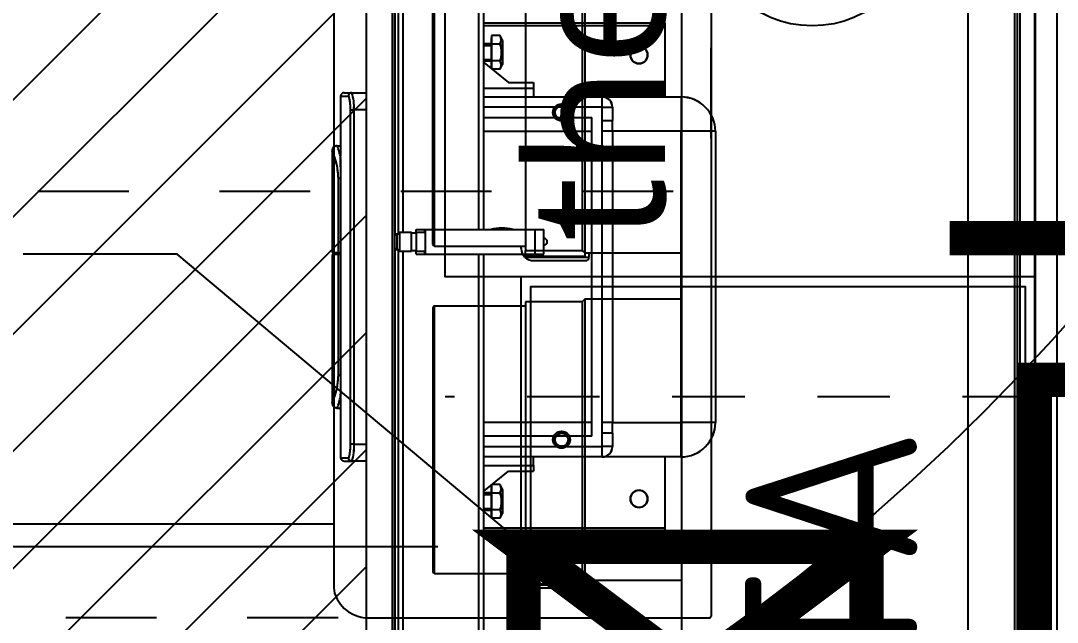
# Model space of a CAD drawing. Extents: x -2932 to 12371, y 2178 to 6224.
# Drawn here: x 4523.8 to 4584.3, y 4560.3 to 4595.4 of the extents above; entities that cross this region are included whole.
import ezdxf
from ezdxf import colors
from ezdxf.entities.mleader import LeaderData, LeaderLine
from ezdxf.math import Vec2, Vec3

# ---------------------------------------------------------------- set-up
doc = ezdxf.new("R2010")
doc.units = 0
doc.header["$PDMODE"] = 67
for name, pattern in [('ACAD_ISO02W100', [15, 12, -3]), ('prlm_ef', [0.165, 0.1, -0.065]), ('prlm_vmc', [0.282222, 0.141111, -0.141111]), ('Style de ligne -1', [0.41664, 0.20828, -0.20836]), ('Style de ligne -13', [0.147638, 0.098425, -0.049213])]:
    doc.linetypes.add(name, pattern=pattern)
doc.layers.get('0').update_dxf_attribs({"color": 252})
for name, color, linetype, lineweight in [('_GAZELEC-BOITE INCORPO', 36, 'Continuous', 18), ('_GAZELEC-RESERVATION', 1, 'Continuous', 18), ('_GAZELEC-RESERVATION 2', 6, 'Continuous', 18)]:
    doc.layers.add(name, color=color, linetype=linetype, lineweight=lineweight)
for name, color, linetype in [('_GAZELEC-EAU CHAUDE', 1, 'Continuous'), ('B amÈnagement intÈrieur_Hatch', 252, 'Continuous'), ('B aménagement intérieur', 252, 'Continuous'), ('B Général', 252, 'Continuous'), ('C ANNOTATIONS-prestations', 252, 'Continuous'), ('D SURFACES-shab', 252, 'Continuous'), ('F REMPLISSAGE-vert clair', 252, 'Continuous'), ('F REMPLISSAGE-vert foncé', 252, 'Continuous'), ('MTI900_Alu', 252, 'Continuous'), ('prlm-CHAUFF', 30, 'Continuous'), ('prlm-EAU-EF', 161, 'Continuous'), ('prlm-EAU-EUEV', 25, 'Continuous'), ('prlm-MOD', 64, 'Continuous'), ('prlm-MOD-PB', 123, 'Continuous')]:
    doc.layers.add(name, color=color, linetype=linetype)
doc.layers.add('prlm-ZEROPLOT', color=254, linetype='Continuous', plot=False)
doc.styles.add('Arial', font='arial.ttf')
doc.styles.add('prlm-chauff', font='trebucbi.ttf', dxfattribs={"height": 18})
doc.styles.get("Standard").update_dxf_attribs({"font": 'isocp.shx', "height": 15})
doc.dimstyles.new('200', dxfattribs={"dimscale": 0.1, "dimtxt": 150, "dimasz": 25, "dimexe": 50, "dimexo": 50, "dimgap": 20, "dimtad": 1, "dimdec": 0, "dimdsep": 46, "dimtxsty": 'Arial', "dimblk1": 'DOTBLANK', "dimblk2": 'DOTBLANK', "dimsah": 1, "dimcen": 25, "dimclrd": 5, "dimclre": 5, "dimadec": 0, "dimazin": 0, "dimtfac": 1, "dimtdec": 0, "dimtmove": 0, "dimatfit": 3, "dimldrblk": 'DOTBLANK', "dimfxl": 50, "dimtolj": 1, "dimtzin": 0, "dimarcsym": 0})

# ---------------------------------------------------------------- blocks, each defined once
blk = doc.blocks.new('A n1.G 100_80')
at = {"layer": 'B Général', "linetype": 'Continuous'}
for p, q in [((48.52, 43.75), (48.52, -43.75)), ((49.353, 10.75), (48.52, 10.75)), ((49.8, 10.75), (49.353, 10.75)), ((50, 10.55), (49.551, 10.55)), ((50, 10.55), (50, 7.06)), ((48.52, 9.75), (49.23, 9.75)), ((49.23, 9.75), (49.23, -9.75)), ((49.428, 9.75), (49.23, 9.75)), ((49.428, -9.75), (49.428, 9.75)), ((50.2, 7.65), (50, 7.65)), ((50.5, 7.35), (50.5, 7.35)), ((50.5, 7.35), (50.5, 1.416)), ((49.997, -5.76), (49.997, 5.76)), ((49.997, 5.74), (50.134, 5.74)), ((50.134, 1.416), (50.134, 5.74)), ((50.134, 1.416), (49.997, 1.416)), ((49.997, 1.307), (50.134, 1.307)), ((50.5, 1.416), (50.134, 1.416)), ((50.134, -5.74), (50.134, 1.307)), ((50.134, 1.307), (50.5, 1.307)), ((50.5, 1.307), (50.5, -7.35)), ((49.997, -5.74), (50.134, -5.74)), ((50, -7.037), (50, -10.55)), ((50.2, -7.65), (50, -7.65)), ((50.5, -7.35), (50.5, -7.35)), ((49.23, -9.75), (48.52, -9.75)), ((49.23, -9.75), (49.428, -9.75)), ((48.52, -10.75), (49.353, -10.75)), ((49.8, -10.75), (49.353, -10.75)), ((50, -10.55), (49.551, -10.55))]:
    blk.add_line(p, q, dxfattribs=at)
at = {"layer": 'B Général', "linetype": 'Continuous', "flags": 128}
blk.add_lwpolyline([(9.5, -45), (9.5, 45), (48.52, 45), (48.52, -45)], close=True, dxfattribs=at)
for points in [[(49.23, 9.75, -0.052931), (49.238, 10.257, -0.052931), (49.353, 10.75)], [(49.8, 10.75, -0.198912), (49.941, 10.691, -0.198912), (50, 10.55)], [(49.998, 6.954, -0.015616), (50.088, 7.305, -0.015616), (50.2, 7.65)], [(50.134, 5.74, -0.052763), (50.232, 6.564, -0.052763), (50.5, 7.35)], [(50.2, 7.65, -0.198912), (50.412, 7.562, -0.198912), (50.5, 7.35)], [(50, -7.055), (50, -7.051, -0.000336), (49.997, -5.769), (49.997, -5.76)], [(50.5, -7.35, -0.052495), (50.232, -6.564, -0.052495), (50.134, -5.74)], [(50.2, -7.65, -0.015662), (50.088, -7.305, -0.015662), (49.998, -6.954)], [(50.5, -7.35, -0.198912), (50.412, -7.562, -0.198912), (50.2, -7.65)], [(49.353, -10.75, -0.057305), (49.234, -10.257, -0.057305), (49.23, -9.75)], [(50, -10.55, -0.198912), (49.941, -10.691, -0.198912), (49.8, -10.75)]]:
    blk.add_lwpolyline(points, format="xyb", dxfattribs=at)
blk.add_lwpolyline([(49.997, 5.76), (50, 7.067), (50, 7.068)], dxfattribs=at)
at = {"layer": 'B Général', "linetype": 'Continuous'}
for points, knots in [([(49.353, 10.75), (49.355, 10.75), (49.382, 10.75), (49.428, 10.736), (49.462, 10.717), (49.488, 10.698), (49.509, 10.674), (49.527, 10.647), (49.539, 10.619), (49.55, 10.579), (49.551, 10.554), (49.551, 10.552), (49.551, 10.55)], [0, 0, 0, 1, 2, 3, 4, 5, 6, 7, 8, 9, 9, 10, 10, 10]), ([(49.428, 9.75), (49.426, 10.038), (49.478, 10.413), (49.517, 10.522), (49.54, 10.549), (49.55, 10.55), (49.551, 10.55), (49.551, 10.55)], [0, 0, 0, 1, 2, 3, 4, 4, 5, 5, 5]), ([(49.551, -10.55), (49.517, -10.533), (49.484, -10.424), (49.425, -10.055), (49.428, -9.753), (49.428, -9.752), (49.428, -9.75)], [0, 0, 0, 1, 2, 3, 3, 4, 4, 4]), ([(49.551, -10.55), (49.551, -10.552), (49.55, -10.579), (49.537, -10.626), (49.518, -10.661), (49.499, -10.686), (49.475, -10.708), (49.449, -10.726), (49.421, -10.738), (49.382, -10.749), (49.356, -10.75), (49.355, -10.75), (49.353, -10.75)], [0, 0, 0, 1, 2, 3, 4, 5, 6, 7, 8, 9, 9, 10, 10, 10])]:
    blk.add_open_spline(points, degree=2, knots=knots, dxfattribs=at)
at = {"layer": 'C ANNOTATIONS-prestations'}
for p, q in [((46.87, 43.75), (46.87, -43.75)), ((46.97, -43.75), (46.97, 43.75)), ((9.5, 42.25), (9.5, -42.25)), ((10.55, 41.05), (10.55, -41.05)), ((10.7, 41), (10.7, -41)), ((41.65, 2.775), (41.65, 40.287)), ((41.95, 2.775), (41.95, 40.274)), ((10.4, 39.6), (10.4, -39.6)), ((46.35, 2.6), (46.35, 36.034)), ((46.65, 35.974), (46.65, 2.5)), ((46.85, 31.75), (46.85, 2.433)), ((31.1, 14.8), (31.1, 14.95)), ((31.1, 14.8), (41.65, 14.8)), ((31.1, 14.8), (31.1, 14.65)), ((31.1, 14.65), (31.1, 10.5)), ((31.1, 14.65), (41.65, 14.65)), ((40.56, 13.8), (40.704, 14.082)), ((40.704, 14.082), (41.2, 14.082)), ((41.2, 14.082), (41.2, 13.836)), ((41.2, 13.95), (41.22, 13.95)), ((41.22, 13.95), (41.22, 12.25)), ((40.56, 13.8), (40.56, 12.4)), ((40.704, 13.591), (41.2, 13.591)), ((41.2, 13.836), (41.2, 13.591)), ((41.2, 13.591), (41.2, 13.1)), ((41.22, 13.6), (41.65, 13.6)), ((41.65, 13.508), (41.22, 13.508)), ((41.2, 13.1), (41.2, 12.609)), ((41.65, 12.504), (40.205, 11.342)), ((40.704, 12.119), (40.56, 12.4)), ((40.704, 12.609), (41.2, 12.609)), ((40.704, 12.119), (41.171, 12.119)), ((41.2, 12.609), (41.2, 12.364)), ((41.2, 12.364), (41.2, 12.142)), ((41.22, 12.25), (41.2, 12.25)), ((41.65, 12.692), (41.22, 12.692)), ((41.65, 12.6), (41.22, 12.6)), ((38.75, 11.342), (38.75, 11)), ((40.205, 11.342), (38.75, 11.342)), ((38.75, 11), (41.65, 11)), ((38.75, 11), (38.75, 10.5)), ((34.75, 10.5), (30.15, 10.5)), ((30.15, 10.5), (30.15, 8.5)), ((41.65, 10.5), (34.75, 10.5)), ((34.75, 9.9), (34.75, 10.5)), ((34.15, 9.9), (34.15, 9.125)), ((34.75, 9.9), (34.15, 9.9)), ((34.75, 9.9), (41.65, 9.9)), ((34.75, 9.125), (34.75, 9.9)), ((34.15, 8.5), (34.15, 9.125)), ((34.75, 9.125), (34.15, 9.125)), ((35.35, -9.3), (35.35, 9.3)), ((41.65, 9.3), (35.35, 9.3)), ((28.15, 8.5), (28.15, -8.5)), ((28.15, 8.5), (30.15, 8.5)), ((30.15, -8.5), (30.15, 8.5)), ((30.15, 8.5), (34.15, 8.5)), ((34.15, 8.5), (34.15, -8.5)), ((34.15, 8.5), (34.742, 8.5)), ((34.742, -8.5), (34.742, 8.5)), ((41.65, 8.5), (35.35, 8.5)), ((38.65, 2.775), (38.15, 2.775)), ((38.15, 1.325), (38.15, 2.775)), ((38.65, 1.325), (38.65, 2.775)), ((38.675, 2.775), (38.65, 2.775)), ((38.675, 2.775), (38.675, 1.325)), ((45.075, 2.775), (38.675, 2.775)), ((45.075, 2.775), (45.075, 1.325)), ((45.1, 2.775), (45.075, 2.775)), ((45.075, 2.6), (45.575, 2.6)), ((45.6, 2.775), (45.1, 2.775)), ((45.1, 2.6), (45.1, 2.775)), ((45.575, 1.5), (45.575, 2.6)), ((45.575, 2.55), (45.875, 2.55)), ((45.6, 2.55), (45.6, 2.775)), ((45.875, 1.5), (45.875, 2.6)), ((45.875, 2.6), (46.575, 2.6)), ((46.575, 2.6), (46.575, 1.5)), ((46.575, 2.5), (46.725, 2.5)), ((46.725, 2.5), (46.725, 1.6)), ((38.65, 1.325), (38.15, 1.325)), ((38.675, 1.325), (38.65, 1.325)), ((45.075, 1.325), (38.675, 1.325)), ((41.65, -40.287), (41.65, 1.325)), ((41.95, -40.274), (41.95, 1.325)), ((45.575, 1.5), (45.075, 1.5)), ((45.1, 1.325), (45.075, 1.325)), ((45.1, 1.325), (45.1, 1.5)), ((45.6, 1.325), (45.1, 1.325)), ((45.875, 1.55), (45.575, 1.55)), ((45.6, 1.325), (45.6, 1.55)), ((46.575, 1.5), (45.875, 1.5)), ((46.35, -36.044), (46.35, 1.5)), ((46.725, 1.6), (46.575, 1.6)), ((46.65, 1.6), (46.65, -35.984)), ((46.85, 1.667), (46.85, -31.75)), ((28.15, -8.5), (30.15, -8.5)), ((34.15, -8.5), (30.15, -8.5)), ((30.15, -10.5), (30.15, -8.5)), ((34.15, -9.124), (34.15, -8.5)), ((34.15, -8.5), (34.742, -8.5)), ((35.35, -8.5), (41.65, -8.5)), ((34.15, -9.124), (34.15, -9.9)), ((34.15, -9.124), (34.75, -9.124)), ((34.75, -9.9), (34.75, -9.124)), ((35.35, -9.3), (41.65, -9.3)), ((34.15, -9.9), (34.75, -9.9)), ((41.65, -9.9), (34.75, -9.9)), ((34.75, -10.5), (34.75, -9.9)), ((30.15, -10.5), (34.75, -10.5)), ((31.1, -10.5), (31.1, -14.65)), ((34.75, -10.5), (41.65, -10.5)), ((38.75, -11), (38.75, -10.5)), ((41.65, -11), (38.75, -11)), ((38.75, -11), (38.75, -11.342)), ((40.205, -11.342), (38.75, -11.342)), ((41.65, -12.504), (40.205, -11.342)), ((40.56, -12.4), (40.704, -12.118)), ((40.56, -12.4), (40.56, -13.8)), ((40.704, -12.118), (41.171, -12.118)), ((40.704, -12.609), (41.2, -12.609)), ((41.2, -12.142), (41.2, -12.364)), ((41.2, -12.25), (41.22, -12.25)), ((41.2, -12.364), (41.2, -12.609)), ((41.2, -12.609), (41.2, -13.1)), ((41.22, -12.25), (41.22, -13.95)), ((41.22, -12.6), (41.65, -12.6)), ((41.65, -12.692), (41.22, -12.692)), ((41.2, -13.1), (41.2, -13.591)), ((40.704, -14.081), (40.56, -13.8)), ((40.704, -13.591), (41.2, -13.591)), ((41.2, -13.591), (41.2, -13.836)), ((41.2, -13.836), (41.2, -14.081)), ((41.65, -13.508), (41.22, -13.508)), ((41.65, -13.6), (41.22, -13.6)), ((40.704, -14.081), (41.2, -14.081)), ((41.22, -13.95), (41.2, -13.95)), ((31.1, -14.65), (31.1, -14.8)), ((31.1, -14.65), (41.65, -14.65)), ((31.1, -14.8), (41.65, -14.8)), ((31.1, -14.8), (31.1, -14.95)), ((31.1, -14.95), (41.65, -14.95))]:
    blk.add_line(p, q, dxfattribs=at)
at = {"layer": 'C ANNOTATIONS-prestations', "flags": 128}
for points in [[(40.704, 13.591, -0.132797), (40.637, 13.836, -0.132797), (40.704, 14.082)], [(40.704, 12.119, -0.132797), (40.637, 12.364, -0.132797), (40.704, 12.609)], [(28.15, 8.5, -0.198912), (28.736, 9.914, -0.198912), (30.15, 10.5)], [(34.15, 9.9, -0.198912), (34.326, 10.324, -0.198912), (34.75, 10.5)], [(39.95, 2.775, -0.057544), (40.6, 2.85, -0.057544), (41.25, 2.775)], [(46.725, 2.5, -0.16547), (46.816, 2.469, -0.16547), (46.87, 2.388)], [(38.15, 1.85, -0.414214), (37.95, 2.05, -0.414214), (38.15, 2.25)], [(46.87, 1.712, -0.16547), (46.816, 1.631, -0.16547), (46.725, 1.6)], [(30.15, -10.5, -0.198912), (28.736, -9.914, -0.198912), (28.15, -8.5)], [(34.75, -10.5, -0.198912), (34.326, -10.324, -0.198912), (34.15, -9.9)], [(40.704, -12.609, -0.132797), (40.637, -12.364, -0.132797), (40.704, -12.118)], [(40.704, -14.081, -0.132797), (40.637, -13.836, -0.132797), (40.704, -13.591)]]:
    blk.add_lwpolyline(points, format="xyb", dxfattribs=at)
blk.add_lwpolyline([(34.75, -9.124), (34.742, -8.506), (34.742, -8.5)], dxfattribs=at)
at = {"layer": 'C ANNOTATIONS-prestations'}
for centre in [(32.6, 12.95), (32.6, -12.95)]:
    blk.add_circle(centre, 0.5, dxfattribs=at)
for points in [[(40.704, 13.591), (40.575, 13.098), (40.702, 12.615), (40.703, 12.612), (40.704, 12.609)], [(34.742, 8.5), (34.746, 8.812), (34.75, 9.118), (34.75, 9.121), (34.75, 9.125)], [(40.704, -12.609), (40.575, -13.102), (40.702, -13.585), (40.703, -13.588), (40.704, -13.591)]]:
    blk.add_open_spline(points, degree=2, knots=[0, 0, 0, 1, 1, 2, 2, 2], dxfattribs=at)
blk = doc.blocks.new('xi.thema+')
at = {"layer": 'prlm-CHAUFF', "color": 7, "linetype": 'prlm_vmc', "ltscale": 30}
for points in [[(-27.9, 0), (-27.9, 34.4)], [(27.9, 0), (27.9, 34.4)]]:
    blk.add_lwpolyline(points, dxfattribs=at)
at = {"layer": 'prlm-CHAUFF', "color": 0}
blk.add_lwpolyline([(-20.9, 0), (-20.9, 34.4), (20.9, 34.4), (20.9, 0)], close=True, dxfattribs=at)
for radius in [6.25, 4]:
    blk.add_circle((0, 13), radius, dxfattribs=at)
at = {"layer": 'prlm-CHAUFF', "color": 0, "insert": (0, 25.539), "char_height": 8, "width": 7.19706, "attachment_point": 5, "style": 'prlm-chauff'}
blk.add_mtext('thema+', dxfattribs=at)
blk = doc.blocks.new('A n1.MTI900_Alu_390')
at = {"layer": 'MTI900_Alu', "color": 1, "linetype": 'Continuous'}
for p, q in [((-4.225, 0), (4.225, 0)), ((-4.105, -0.105), (4.105, -0.105)), ((-4.1, -0.12), (4.1, -0.12)), ((-3.96, -0.09), (3.96, -0.09)), ((-0.85, -1.865), (0.85, -1.865)), ((-0.85, -1.865), (-0.85, -2.065)), ((0.85, -1.865), (0.85, -2.065)), ((-1.05, -2.525), (-1.05, -2.065)), ((-1.05, -2.065), (-0.85, -2.065)), ((0.85, -2.065), (-0.85, -2.065)), ((-0.85, -2.065), (-0.85, -2.465)), ((0.85, -2.465), (0.85, -2.065)), ((1.05, -2.065), (0.85, -2.065)), ((1.05, -2.065), (1.05, -2.525)), ((-1.48, -2.16), (-1.495, -2.16)), ((-1.48, -2.16), (-1.48, -3.215)), ((-1.48, -2.16), (-1.465, -2.16)), ((-1.465, -2.16), (-1.05, -2.16)), ((-1.465, -2.16), (-1.465, -3.215)), ((1.05, -2.16), (1.465, -2.16)), ((1.465, -2.16), (1.48, -2.16)), ((1.465, -2.16), (1.465, -3.215)), ((1.48, -2.16), (1.48, -3.215)), ((1.48, -2.16), (1.495, -2.16)), ((1.495, -2.16), (1.495, -3.215)), ((-0.99, -2.465), (-0.9124, -2.465)), ((-0.99, -2.525), (-0.99, -2.465)), ((-0.85, -2.465), (-0.9124, -2.465)), ((-0.9124, -2.525), (-0.9124, -2.465)), ((-0.85, -2.465), (0.85, -2.465)), ((-0.85, -2.465), (-0.85, -2.5242)), ((0.9124, -2.465), (0.85, -2.465)), ((0.85, -2.465), (0.85, -2.5242)), ((0.9124, -2.465), (0.99, -2.465)), ((0.9124, -2.465), (0.9124, -2.525)), ((0.99, -2.465), (0.99, -2.525)), ((-1.05, -3.215), (-1.05, -2.525)), ((-0.99, -2.525), (-1.05, -2.525)), ((-0.99, -2.525), (-0.99, -3.215)), ((-0.9124, -2.525), (-0.99, -2.525)), ((0.85, -2.5242), (-0.85, -2.5242)), ((0.99, -2.525), (0.9124, -2.525)), ((0.99, -3.215), (0.99, -2.525)), ((1.05, -2.525), (0.99, -2.525)), ((1.05, -2.525), (1.05, -3.215)), ((0.93, -2.585), (-0.93, -2.585)), ((-0.93, -3.215), (-0.93, -2.585)), ((-0.85, -3.215), (-0.85, -2.585)), ((0.85, -2.585), (0.85, -3.215)), ((0.93, -2.585), (0.93, -3.215)), ((-0.2775, -2.915), (-0.2775, -2.865)), ((-0.1325, -2.865), (-0.2775, -2.865)), ((-0.1325, -2.915), (-0.1325, -2.865)), ((-1.1342, -2.925), (-1.1, -2.925)), ((-1.1342, -3.0705), (-1.1342, -2.925)), ((-1.1, -2.925), (-1.1, -3.215)), ((-1.1, -2.925), (-1.05, -2.925)), ((-0.1325, -2.915), (-0.2775, -2.915)), ((-0.2775, -2.9175), (-0.2775, -2.915)), ((-0.2775, -2.9175), (-0.1325, -2.9175)), ((-0.2775, -3.5575), (-0.2775, -2.9175)), ((-0.1325, -2.9175), (-0.1325, -2.915)), ((-0.1325, -3.5575), (-0.1325, -2.9175)), ((1.1, -2.925), (1.05, -2.925)), ((1.1, -3.215), (1.1, -2.925)), ((1.1, -2.925), (1.1342, -2.925)), ((1.1342, -3.0705), (1.1342, -2.925)), ((-1.2504, -3.215), (-1.1342, -3.0705)), ((1.2504, -3.215), (1.1342, -3.0705)), ((-1.38, -3.106), (-1.4081, -3.1204)), ((-1.4081, -3.1204), (-1.4081, -3.17)), ((-1.38, -3.106), (-1.24, -3.106)), ((-1.3591, -3.1204), (-1.3591, -3.17)), ((-1.2609, -3.1204), (-1.2609, -3.17)), ((-1.2119, -3.1204), (-1.24, -3.106)), ((-1.2119, -3.1204), (-1.2119, -3.1671)), ((1.24, -3.106), (1.2119, -3.1204)), ((1.2119, -3.1204), (1.2119, -3.1671)), ((1.24, -3.106), (1.38, -3.106)), ((1.2609, -3.1204), (1.2609, -3.17)), ((1.3591, -3.1204), (1.3591, -3.17)), ((1.4081, -3.1204), (1.38, -3.106)), ((1.4081, -3.1204), (1.4081, -3.17)), ((-1.4081, -3.17), (-1.3836, -3.17)), ((-1.395, -3.17), (-1.395, -3.172)), ((-1.395, -3.172), (-1.225, -3.172)), ((-1.3836, -3.17), (-1.3591, -3.17)), ((-1.36, -3.172), (-1.36, -3.215)), ((-1.3591, -3.17), (-1.31, -3.17)), ((-1.3508, -3.215), (-1.3508, -3.172)), ((-1.31, -3.17), (-1.2609, -3.17)), ((-1.2692, -3.215), (-1.2692, -3.172)), ((-1.2609, -3.17), (-1.2364, -3.17)), ((-1.26, -3.215), (-1.26, -3.172)), ((-1.2364, -3.17), (-1.2142, -3.17)), ((-1.225, -3.172), (-1.225, -3.17)), ((1.2142, -3.17), (1.2364, -3.17)), ((1.225, -3.17), (1.225, -3.172)), ((1.225, -3.172), (1.395, -3.172)), ((1.2364, -3.17), (1.2609, -3.17)), ((1.26, -3.172), (1.26, -3.215)), ((1.2609, -3.17), (1.31, -3.17)), ((1.2692, -3.215), (1.2692, -3.172)), ((1.31, -3.17), (1.3591, -3.17)), ((1.3508, -3.215), (1.3508, -3.172)), ((1.3591, -3.17), (1.3836, -3.17)), ((1.36, -3.215), (1.36, -3.172)), ((1.3836, -3.17), (1.4081, -3.17)), ((1.395, -3.172), (1.395, -3.17)), ((-0.2775, -3.215), (-4.0287, -3.215)), ((-0.2775, -3.245), (-4.0274, -3.245)), ((4.0287, -3.215), (-0.1325, -3.215)), ((4.0274, -3.245), (-0.1325, -3.245)), ((-0.2775, -3.5575), (-0.1325, -3.5575)), ((-0.2775, -3.56), (-0.2775, -3.5575)), ((-0.2775, -3.61), (-0.2775, -3.56)), ((-0.26, -3.56), (-0.2775, -3.56)), ((-0.26, -3.5575), (-0.26, -3.6075)), ((-0.15, -3.6075), (-0.15, -3.5575)), ((-0.1325, -3.56), (-0.15, -3.56)), ((-0.1325, -3.56), (-0.1325, -3.5575)), ((-0.1325, -3.61), (-0.1325, -3.56)), ((-0.255, -3.61), (-0.2775, -3.61)), ((-0.15, -3.6075), (-0.26, -3.6075)), ((-0.255, -3.6075), (-0.255, -3.6375)), ((-0.155, -3.6375), (-0.155, -3.6075)), ((-0.1325, -3.61), (-0.155, -3.61)), ((-0.26, -3.685), (-3.6034, -3.685)), ((-0.15, -3.6375), (-0.26, -3.6375)), ((-0.26, -3.6375), (-0.26, -3.7075)), ((-0.15, -3.7075), (-0.15, -3.6375)), ((3.6044, -3.685), (-0.15, -3.685)), ((-4.375, -3.737), (4.375, -3.737)), ((4.375, -3.747), (-4.375, -3.747)), ((-3.5974, -3.715), (-0.25, -3.715)), ((-3.175, -3.735), (-0.2433, -3.735)), ((-0.26, -3.7075), (-0.15, -3.7075)), ((-0.25, -3.7075), (-0.25, -3.7225)), ((-0.25, -3.7225), (-0.16, -3.7225)), ((-0.1667, -3.735), (3.175, -3.735)), ((-0.16, -3.7225), (-0.16, -3.7075)), ((-0.16, -3.715), (3.5984, -3.715)), ((-4.375, -3.902), (4.375, -3.902)), ((-1.075, -3.9853), (-1.075, -3.902)), ((-0.975, -3.902), (-0.975, -3.973)), ((0.975, -3.973), (0.975, -3.902)), ((1.075, -3.902), (1.075, -3.9853)), ((-1.075, -4.03), (-1.075, -3.9853)), ((-0.975, -3.973), (0.975, -3.973)), ((-0.975, -3.9928), (-0.975, -3.973)), ((0.975, -3.973), (0.975, -3.9928)), ((1.075, -4.03), (1.075, -3.9853)), ((-1.055, -4.05), (-1.055, -4.0051)), ((0.975, -3.9928), (-0.975, -3.9928)), ((0.576, -4.0497), (-0.576, -4.0497)), ((-0.574, -4.0497), (-0.574, -4.0634)), ((-0.1416, -4.0634), (-0.1416, -4.0497)), ((-0.1307, -4.0497), (-0.1307, -4.0634)), ((0.574, -4.0497), (0.574, -4.0634)), ((1.055, -4.05), (1.055, -4.0051)), ((-1.055, -4.05), (-0.706, -4.05)), ((-0.765, -4.07), (-0.765, -4.05)), ((-0.735, -4.1), (-0.735, -4.1)), ((-0.735, -4.1), (-0.1416, -4.1)), ((-0.1416, -4.0634), (-0.574, -4.0634)), ((-0.1416, -4.1), (-0.1416, -4.0634)), ((0.574, -4.0634), (-0.1307, -4.0634)), ((-0.1307, -4.0634), (-0.1307, -4.1)), ((-0.1307, -4.1), (0.735, -4.1)), ((0.7037, -4.05), (1.055, -4.05)), ((0.735, -4.1), (0.735, -4.1)), ((0.765, -4.07), (0.765, -4.05))]:
    blk.add_line(p, q, dxfattribs=at)
for centre in [(-1.295, -2.31), (1.295, -2.31)]:
    blk.add_circle(centre, 0.05, dxfattribs=at)
for centre, radius, start, end in [((-0.85, -2.065), 0.2, 90, 180), ((0.85, -2.065), 0.2, 0, 90), ((-0.99, -2.525), 0.06, 90, 180), ((0.99, -2.525), 0.06, 0, 90), ((-0.205, -2.865), 0.02, 0, 180), ((0, -3.11), 0.285, 166.82645, 193.17355), ((-1.3836, -3.1624), 0.0487, 59.74223, 120.25777), ((-1.2364, -3.1624), 0.0487, 59.74223, 120.25777), ((1.2364, -3.1624), 0.0487, 59.74223, 120.25777), ((1.3836, -3.1624), 0.0487, 59.74223, 120.25777), ((-0.235, -3.7225), 0.015, 180, 255.16489), ((-0.175, -3.7225), 0.015, 284.83511, 0), ((-0.9965, -4.212), 0.2399, 84.86995, 109.10907), ((0.9987, -4.1937), 0.2219, 69.89148, 96.1295), ((-1.055, -4.03), 0.02, 180, 270), ((1.055, -4.03), 0.02, 270, 0), ((-0.5689, -4.6164), 0.5805, 102.58374, 109.74123), ((-0.735, -4.07), 0.03, 180, 270), ((-0.5689, -4.4578), 0.3944, 90.7355, 114.8981), ((0.5685, -4.4598), 0.3964, 65.16337, 89.20304), ((0.5693, -4.6145), 0.5786, 70.22595, 77.40425), ((0.735, -4.07), 0.03, 270, 0)]:
    blk.add_arc(centre, radius, start, end, dxfattribs=at)
for centre, major_axis, start_param, end_param in [((-1.055, -3.9853), (0.02, 0), 3.141593, 4.712389), ((1.055, -3.9853), (-0.02, 0), 1.570796, 3.141593)]:
    blk.add_ellipse(centre, major_axis=major_axis, ratio=0.989815, start_param=start_param, end_param=end_param, dxfattribs=at)
for points, knots in [([(-0.85, -2.5242), (-0.8604, -2.5242), (-0.8708, -2.5243), (-0.8916, -2.5247), (-0.902, -2.525), (-0.9124, -2.525)], [0, 0, 0, 0, 0.5, 0.5, 1, 1, 1, 1]), ([(0.9124, -2.525), (0.902, -2.525), (0.8916, -2.5247), (0.8708, -2.5243), (0.8604, -2.5242), (0.85, -2.5242)], [0, 0, 0, 0, 0.5, 0.5, 1, 1, 1, 1]), ([(-1.3591, -3.1204), (-1.3511, -3.1183), (-1.343, -3.1166), (-1.3306, -3.1149), (-1.3265, -3.1144), (-1.3182, -3.1138), (-1.3141, -3.1137), (-1.3017, -3.1137), (-1.2935, -3.1143), (-1.2772, -3.1166), (-1.269, -3.1183), (-1.2609, -3.1204)], [0, 0, 0, 0, 0.25, 0.25, 0.375, 0.375, 0.5, 0.5, 0.75, 0.75, 1, 1, 1, 1]), ([(1.2609, -3.1204), (1.269, -3.1183), (1.2772, -3.1166), (1.2935, -3.1143), (1.3017, -3.1137), (1.3141, -3.1137), (1.3182, -3.1138), (1.3265, -3.1144), (1.3306, -3.1149), (1.343, -3.1166), (1.3511, -3.1183), (1.3591, -3.1204)], [0, 0, 0, 0, 0.25, 0.25, 0.5, 0.5, 0.625, 0.625, 0.75, 0.75, 1, 1, 1, 1]), ([(-0.975, -3.9928), (-0.9803, -3.9928), (-0.9856, -3.9929), (-0.996, -3.9932), (-1.0011, -3.9934), (-1.0083, -3.9939), (-1.0107, -3.9941), (-1.0153, -3.9945), (-1.0176, -3.9947), (-1.0241, -3.9955), (-1.0281, -3.996), (-1.0355, -3.9972), (-1.0388, -3.9978), (-1.0446, -3.9991), (-1.047, -3.9998), (-1.05, -4.0009), (-1.0509, -4.0013), (-1.0524, -4.0021), (-1.053, -4.0024), (-1.0545, -4.0036), (-1.055, -4.0043), (-1.055, -4.0051)], [0, 0, 0, 0, 0.125, 0.125, 0.25, 0.25, 0.3125, 0.3125, 0.375, 0.375, 0.5, 0.5, 0.625, 0.625, 0.75, 0.75, 0.8125, 0.8125, 0.875, 0.875, 1, 1, 1, 1]), ([(-0.576, -4.0497), (-0.5891, -4.0497), (-0.6021, -4.0497), (-0.6211, -4.0498), (-0.6274, -4.0498), (-0.6399, -4.0498), (-0.6461, -4.0498), (-0.6642, -4.0499), (-0.6756, -4.0499), (-0.6918, -4.05), (-0.6971, -4.05), (-0.7038, -4.05), (-0.7053, -4.05), (-0.7068, -4.05)], [0, 0, 0, 0, 0.125, 0.125, 0.1875, 0.1875, 0.25, 0.25, 0.375, 0.375, 0.4375, 0.4375, 0.4568651, 0.4568651, 0.4568651, 0.4568651]), ([(0.7055, -4.05), (0.6995, -4.05), (0.6933, -4.05), (0.6813, -4.05), (0.6756, -4.0499), (0.6642, -4.0499), (0.6524, -4.0499), (0.6402, -4.0498), (0.6278, -4.0498), (0.6214, -4.0498), (0.6021, -4.0497), (0.5891, -4.0497), (0.576, -4.0497)], [0.5494968, 0.5494968, 0.5494968, 0.5494968, 0.625, 0.625, 0.6875, 0.6875, 0.75, 0.8125, 0.8125, 0.875, 0.875, 1, 1, 1, 1]), ([(1.055, -4.0051), (1.055, -4.0043), (1.0545, -4.0036), (1.053, -4.0024), (1.0523, -4.002), (1.0508, -4.0013), (1.0491, -4.0006), (1.0469, -3.9998), (1.0444, -3.9991), (1.0431, -3.9988), (1.0387, -3.9978), (1.0354, -3.9971), (1.0299, -3.9963), (1.028, -3.996), (1.0239, -3.9955), (1.0218, -3.9952), (1.0153, -3.9945), (1.0107, -3.9941), (1.0034, -3.9936), (1.0009, -3.9935), (0.9958, -3.9932), (0.9933, -3.9931), (0.9856, -3.9929), (0.9803, -3.9928), (0.975, -3.9928)], [0, 0, 0, 0, 0.125, 0.125, 0.1875, 0.1875, 0.25, 0.3125, 0.3125, 0.375, 0.375, 0.5, 0.5, 0.5625, 0.5625, 0.625, 0.625, 0.75, 0.75, 0.8125, 0.8125, 0.875, 0.875, 1, 1, 1, 1])]:
    blk.add_open_spline(points, degree=3, knots=knots, dxfattribs=at)
blk = doc.blocks.new('xi.uta-yzen-g')
at = {"layer": 'prlm-CHAUFF', "ltscale": 50}
for p, q in [((-1.8, 35.12), (-17.2, 35.12)), ((1.9, 35.12), (17.3, 35.12)), ((-17.3, 35.02), (-1.7, 35.02)), ((-17.3, 35.02), (-17.3, 29.72)), ((-1.7, 29.72), (-1.7, 35.02)), ((1.8, 35.02), (17.4, 35.02)), ((1.8, 35.02), (1.8, 29.72)), ((-17.956, 29.72), (-17.55, 29.72)), ((-17.956, 29.72), (-17.956, 26.02)), ((-17.9, 29.72), (-17.9, 26.27)), ((-17.88, 29.72), (-17.88, 26.27)), ((-1.45, 29.72), (-17.55, 29.72)), ((-17.55, 29.72), (-17.55, 26.42)), ((-17.45, 29.97), (-17.3, 29.97)), ((-1.45, 26.42), (-1.45, 29.72)), ((1.144, 29.72), (1.55, 29.72)), ((1.144, 29.72), (1.144, 26.02)), ((1.2, 29.72), (1.2, 26.27)), ((1.22, 29.72), (1.22, 26.27)), ((17.65, 29.72), (1.55, 29.72)), ((1.55, 29.72), (1.55, 26.42)), ((1.65, 29.97), (1.8, 29.97)), ((-18.15, 29.216), (-18.15, 26.22)), ((0.95, 29.216), (0.95, 26.22)), ((-17.9, 28.42), (-17.88, 28.42)), ((1.2, 28.42), (1.22, 28.42)), ((-17.88, 28.07), (-17.9, 28.07)), ((1.22, 28.07), (1.2, 28.07)), ((-17.9, 27.693), (-17.88, 27.693)), ((-17.88, 27.343), (-17.9, 27.343)), ((-17.9, 27.293), (-17.88, 27.293)), ((1.2, 27.693), (1.22, 27.693)), ((1.22, 27.343), (1.2, 27.343)), ((1.2, 27.293), (1.22, 27.293)), ((-17.88, 27.193), (-17.9, 27.193)), ((1.22, 27.193), (1.2, 27.193)), ((-17.7, 26.02), (-17.95, 26.02)), ((-17.88, 26.27), (-17.9, 26.27)), ((-17.7, 26.27), (-17.88, 26.27)), ((-17.55, 26.42), (-17.7, 26.27)), ((-1.3, 26.27), (-17.7, 26.27)), ((-17.7, 26.27), (-17.7, 20.62)), ((-1.45, 26.42), (-17.55, 26.42)), ((-1.3, 26.27), (-1.45, 26.42)), ((-1.3, 20.62), (-1.3, 26.27)), ((1.4, 26.02), (1.15, 26.02)), ((1.22, 26.27), (1.2, 26.27)), ((1.4, 26.27), (1.22, 26.27)), ((1.55, 26.42), (1.4, 26.27)), ((17.8, 26.27), (1.4, 26.27)), ((1.4, 26.27), (1.4, 20.62)), ((17.65, 26.42), (1.55, 26.42))]:
    blk.add_line(p, q, dxfattribs=at)
for points in [[(-39, 30), (-39, 0), (0, 0), (0, 30)], [(-38.429, 29.429), (-38.429, 0.571), (-0.571, 0.571), (-0.571, 29.429)], [(-40.5, 20.62), (-40.5, 3.9), (40.5, 3.9), (40.5, 20.62)]]:
    blk.add_lwpolyline(points, close=True, dxfattribs=at)
for centre, radius in [((-9.5, 27.62), 0.5), ((-9.5, 27.62), 0.48), ((-9.5, 27.62), 0.38), ((9.6, 27.62), 0.5), ((9.6, 27.62), 0.48), ((9.6, 27.62), 0.38)]:
    blk.add_circle(centre, radius, dxfattribs=at)
for centre, radius, start, end in [((-17.2, 35.02), 0.1, 90, 180), ((-1.8, 35.02), 0.1, 0, 90), ((1.9, 35.02), 0.1, 90, 180), ((-17.375, 29.24), 0.776, 138.52479, 181.76751), ((-17.45, 29.27), 0.7, 90, 136.27309), ((1.725, 29.24), 0.776, 138.52479, 181.76751), ((1.65, 29.27), 0.7, 90, 136.27309), ((-17.95, 26.22), 0.2, 180, 268.32391), ((-17.95, 26.22), 0.2, 268.32391, 270), ((1.15, 26.22), 0.2, 180, 268.32391), ((1.15, 26.22), 0.2, 268.32391, 270)]:
    blk.add_arc(centre, radius, start, end, dxfattribs=at)
for centre, major_axis, ratio, start_param, end_param in [((-17.45, 28.959), (-0.45, 0), 0.974723, 5.983927, 6.283185), ((1.65, 28.959), (-0.45, 0), 0.974723, 5.983927, 6.283185), ((-17.45, 28.603), (-0.45, 0), 0.974723, 5.983927, 6.283185), ((-16.65, 28.603), (-1.25, 0), 0.146694, 0, 0.179125), ((1.65, 28.603), (-0.45, 0), 0.974723, 5.983927, 6.283185), ((2.45, 28.603), (-1.25, 0), 0.146694, 0, 0.179125)]:
    blk.add_ellipse(centre, major_axis=major_axis, ratio=ratio, start_param=start_param, end_param=end_param, dxfattribs=at)
for points in [[(-17.882, 29.391), (-17.886, 29.379), (-17.889, 29.366), (-17.897, 29.324), (-17.9, 29.294), (-17.9, 29.265)], [(1.218, 29.391), (1.214, 29.379), (1.211, 29.366), (1.203, 29.324), (1.2, 29.294), (1.2, 29.265)]]:
    blk.add_open_spline(points, degree=3, knots=[0.8185803, 0.8185803, 0.8185803, 0.8185803, 0.875, 0.875, 1, 1, 1, 1], dxfattribs=at)
at = {"layer": 'prlm-CHAUFF', "ltscale": 50, "insert": (-31.697, 16.894), "char_height": 10, "width": 139.79252, "attachment_point": 1}
blk.add_mtext('UTA', dxfattribs=at)
blk = doc.blocks.new('xi.dchrob')
at = {"layer": 'prlm-ZEROPLOT', "color": 253, "linetype": 'ACAD_ISO02W100', "ltscale": 5}
for radius in [180, 120]:
    blk.add_circle((13.375, 0), radius, dxfattribs=at)
blk = doc.blocks.new('A n1.200_wc-2')
at = {"layer": 'B Général', "linetype": 'Continuous'}
for p, q in [((-24.9, 0.1), (24.9, 0.1)), ((25, -20.1), (25, 0)), ((19.5, -44.2), (19.5, -21.9))]:
    blk.add_line(p, q, dxfattribs=at)
at = {"layer": 'B Général', "linetype": 'Continuous', "flags": 128}
blk.add_lwpolyline([(-25, -20.1), (-24.9, -20.6), (-24.75, -20.9), (-24.55, -21.2), (-24.3, -21.45), (-23.9, -21.7), (-23.4, -21.85), (-23.15, -21.9), (23.25, -21.9), (23.55, -21.85), (23.9, -21.7), (24.2, -21.5), (24.45, -21.3), (24.65, -21.05), (24.8, -20.75), (24.9, -20.5), (24.95, -20.3), (25, -20.1)], dxfattribs=at)
at = {"layer": 'B Général', "linetype": 'Continuous'}
blk.add_arc((24.9, 0), 0.1, 0, 90, dxfattribs=at)
blk = doc.blocks.new('A n1.Groupe-6-1')
at = {"layer": 'B Général', "linetype": 'Style de ligne -1', "ltscale": 25.4, "flags": 128}
blk.add_lwpolyline([(-35.4, 7.6), (35.6, 7.6), (35.6, -32.4), (-35.4, -32.4)], close=True, dxfattribs=at)
at = {"layer": 'B Général', "xscale": -1, "rotation": 270}
blk.add_blockref('A n1.200_wc-2', (35.5, 7.5), dxfattribs=at)
blk = doc.blocks.new('A n1.WC-plan-PMR')
at = {"layer": 'B Général', "linetype": 'Style de ligne -1', "ltscale": 25.4, "flags": 128}
blk.add_lwpolyline([(-114.5, 112.5), (15.5, 112.5), (15.5, 32.5), (-114.5, 32.5)], close=True, dxfattribs=at)
at = {"layer": 'B Général'}
blk.add_blockref('A n1.Groupe-6-1', (0, 0), dxfattribs=at)
blk = doc.blocks.new('_DOTBLANK')
at = {"color": 0, "linetype": 'ByBlock'}
blk.add_line((-0.5, 0), (-1, 0), dxfattribs=at)
blk.add_circle((0, 0), 0.5, dxfattribs=at)
blk = doc.blocks.new('*D332')
at = {"layer": '_GAZELEC-BOITE INCORPO', "color": 5, "lineweight": -2, "transparency": 16777216}
for p, q in [((4548.128, 4625.438), (4502.127, 4625.438)), ((4507.127, 4567.183), (4507.127, 4622.938)), ((4548.128, 4564.683), (4502.127, 4564.683))]:
    blk.add_line(p, q, dxfattribs=at)
at = {"layer": 'Defpoints', "color": 0, "transparency": 16777216}
for p in [(4507.127, 4625.438), (4553.128, 4625.438), (4553.128, 4564.683)]:
    blk.add_point(p, dxfattribs=at)
at = {"layer": '_GAZELEC-BOITE INCORPO', "color": 5, "lineweight": -2, "transparency": 16777216, "xscale": 2.5, "yscale": 2.5, "zscale": 2.5}
for p, rotation in [((4507.127, 4625.438), 90), ((4507.127, 4564.683), 270)]:
    blk.add_blockref('_DOTBLANK', p, dxfattribs=dict(at, rotation=rotation))
at = {"layer": '_GAZELEC-BOITE INCORPO', "color": 0, "transparency": 16777216, "insert": (4497.468, 4595.06), "char_height": 15, "attachment_point": 5, "rotation": 90, "style": 'Arial'}
blk.add_mtext('\\A1;61', dxfattribs=at)
blk = doc.blocks.new('*D333')
at = {"layer": '_GAZELEC-BOITE INCORPO', "color": 5, "lineweight": -2, "transparency": 16777216}
for p, q in [((4548.128, 4564.683), (4502.127, 4564.683)), ((4507.127, 4562.183), (4507.127, 4535.938)), ((4547.98, 4533.438), (4502.127, 4533.438))]:
    blk.add_line(p, q, dxfattribs=at)
at = {"layer": 'Defpoints', "color": 0, "transparency": 16777216}
for p in [(4553.128, 4564.683), (4507.127, 4533.438), (4552.98, 4533.438)]:
    blk.add_point(p, dxfattribs=at)
at = {"layer": '_GAZELEC-BOITE INCORPO', "color": 5, "lineweight": -2, "transparency": 16777216, "xscale": 2.5, "yscale": 2.5, "zscale": 2.5}
for p, rotation in [((4507.127, 4564.683), 90), ((4507.127, 4533.438), 270)]:
    blk.add_blockref('_DOTBLANK', p, dxfattribs=dict(at, rotation=rotation))
at = {"layer": '_GAZELEC-BOITE INCORPO', "color": 0, "transparency": 16777216, "insert": (4497.463, 4549.061), "char_height": 15, "attachment_point": 5, "rotation": 90, "style": 'Arial'}
blk.add_mtext('\\A1;31', dxfattribs=at)

msp = doc.modelspace()

# ---------------------------------------------------------------- hatches: boundary and pattern name
at = {"layer": '_GAZELEC-RESERVATION 2'}
h = msp.add_hatch(dxfattribs=at)
h.set_pattern_fill('ANSI31', color=256)
h.paths.add_polyline_path([(4582.334, 4118.812), (4542.334, 4118.812), (4542.334, 4108.812), (4582.334, 4108.812)])
h.paths.add_polyline_path([(4843.196, 4114.016), (4843.196, 4054.016), (4853.196, 4054.016), (4853.196, 4114.016)])
h.paths.add_polyline_path([(3523.835, 2610.903), (3603.835, 2610.903), (3603.835, 2600.903), (3524.1, 2600.903)])
h.paths.add_polyline_path([(5215.038, 4391.389), (5215.038, 4421.389), (5225.038, 4421.389), (5225.038, 4391.389)])
h.paths.add_polyline_path([(4111.403, 3400.476), (3931.403, 3400.476), (3931.403, 3410.476), (4111.403, 3410.476)])
h.paths.add_polyline_path([(3847.92, 3341.389), (3847.92, 3371.389), (3837.92, 3371.389), (3837.92, 3341.389)])
edge = h.paths.add_edge_path()
edge.add_line((4631.965, 4574.473), (4631.965, 4504.473))
edge.add_line((4631.965, 4504.473), (4621.965, 4504.473))
edge.add_line((4621.965, 4504.473), (4621.965, 4574.465))
edge.add_line((4621.965, 4574.465), (4631.965, 4574.465))
at = {"layer": 'B amÈnagement intÈrieur_Hatch', "linetype": 'Continuous'}
h = msp.add_hatch(dxfattribs=at)
h.set_pattern_fill('F_P__SOFFITE', color=256, style=0, pattern_type=2)
h.set_pattern_definition([(45, (4270.1466, 4863.8615), (-3.527778, 3.30729), [])])
h.paths.add_polyline_path([(4406.649, 4625.438), (4406.649, 4300.389), (4631.965, 4300.389), (4631.965, 4527.438), (4543.965, 4527.438), (4543.965, 4625.438)])

# ---------------------------------------------------------------- linework, layer by layer
at = {"layer": '_GAZELEC-BOITE INCORPO', "const_width": 2}
msp.add_lwpolyline([(4553.128, 4554.683), (4553.128, 4549.683), (4573.127, 4549.683), (4573.128, 4564.683), (4553.128, 4564.683), (4553.128, 4549.683), (4573.128, 4564.683), (4553.128, 4564.683), (4573.127, 4549.683)], dxfattribs=at)
at = {"layer": '_GAZELEC-EAU CHAUDE', "linetype": 'prlm_ef'}
msp.add_spline([(4567.06, 4551.515), (4548.215, 4551.515), (4541.918, 4551.515), (4533.508, 4551.515), (4370.097, 4575.053), (4197.894, 4712.439), (4035.333, 4921.848), (4008.816, 5047.507), (4078.242, 5116.932), (4176.475, 5124.955)], degree=3, dxfattribs=at)
at = {"layer": 'B aménagement intérieur', "linetype": 'Style de ligne -13', "ltscale": 25.4, "flags": 128}
msp.add_lwpolyline([(4406.649, 4625.438), (4406.649, 4300.389), (4631.965, 4300.389), (4631.965, 4527.438), (4543.965, 4527.438), (4543.965, 4625.438)], close=True, dxfattribs=at)
at = {"layer": 'B Général', "linetype": 'Continuous'}
msp.add_line((4582.953, 4534.438), (4582.953, 4625.438), dxfattribs=at)
at = {"layer": 'D SURFACES-shab', "lineweight": 18, "flags": 128}
msp.add_lwpolyline([(4406.649, 4625.438), (4406.649, 4532.438), (4543.945, 4532.438), (4543.945, 4625.438)], close=True, dxfattribs=at)
at = {"layer": 'F REMPLISSAGE-vert clair'}
msp.add_line((4584.253, 4533.138), (4584.253, 4625.438), dxfattribs=at)
at = {"layer": 'F REMPLISSAGE-vert foncé', "linetype": 'Continuous'}
msp.add_line((4582.953, 4534.438), (4582.953, 4625.438), dxfattribs=at)
at = {"layer": 'F REMPLISSAGE-vert foncé'}
msp.add_line((4584.253, 4533.138), (4584.253, 4625.438), dxfattribs=at)
at = {"layer": 'prlm-EAU-EF', "linetype": 'prlm_ef'}
msp.add_open_spline([(4567.06, 4555.515), (4561.367, 4555.515), (4555.675, 4555.514), (4546.789, 4555.515), (4543.593, 4555.516), (4537.21, 4555.512), (4534.027, 4555.511), (4527.641, 4555.534), (4524.441, 4555.558), (4514.823, 4555.671), (4508.388, 4555.803), (4489.062, 4556.434), (4476.151, 4557.167), (4451.767, 4559.468), (4440.275, 4560.95), (4421.504, 4564.254), (4414.122, 4565.789), (4399.504, 4569.385), (4392.27, 4571.451), (4380.422, 4575.391), (4375.735, 4577.101), (4362.398, 4582.45), (4353.899, 4586.458), (4322.843, 4603.1), (4301.546, 4618.614), (4260.946, 4653.312), (4241.646, 4672.492), (4217.391, 4697.681), (4211.948, 4703.407), (4202.545, 4713.339), (4198.568, 4717.548), (4190.654, 4725.933), (4186.717, 4730.111), (4174.975, 4742.628), (4167.238, 4750.946), (4144.353, 4775.993), (4129.535, 4792.814), (4108.714, 4818.267), (4102.251, 4826.445), (4083.281, 4851.487), (4071.194, 4868.858), (4055.309, 4894.482), (4050.941, 4901.854), (4043.697, 4914.706), (4040.763, 4920.097), (4035.015, 4931.063), (4032.21, 4936.631), (4024.213, 4953.499), (4019.443, 4964.964), (4012.142, 4987.833), (4009.615, 4999.234), (4008.146, 5017.786), (4008.292, 5025.093), (4009.865, 5035.978), (4010.653, 5039.688), (4012.351, 5045.554), (4013.091, 5047.745), (4014.773, 5052.096), (4015.714, 5054.255), (4018.816, 5060.661), (4021.258, 5064.842), (4029.521, 5076.938), (4036.294, 5084.458), (4051.514, 5097.77), (4059.959, 5103.562), (4072.289, 5110.014), (4075.859, 5111.665), (4086.656, 5116.002), (4094.008, 5118.086), (4108.999, 5121.024), (4116.636, 5121.877), (4132.136, 5122.724), (4139.999, 5122.719), (4157.279, 5122.192), (4166.725, 5121.579), (4176.216, 5120.963)], degree=3, knots=[0, 0, 0, 0, 17.079622, 17.079622, 26.657389, 26.657389, 36.235156, 36.235156, 45.812924, 45.812924, 64.968458, 64.968458, 103.279527, 103.279527, 137.900866, 137.900866, 160.730978, 160.730978, 183.763594, 183.763594, 199.16392, 199.16392, 228.222121, 228.222121, 307.821169, 307.821169, 387.420217, 387.420217, 410.696595, 410.696595, 427.880018, 427.880018, 445.063441, 445.063441, 479.430288, 479.430288, 548.16398, 548.16398, 579.981736, 579.981736, 643.617248, 643.617248, 668.541585, 668.541585, 686.025612, 686.025612, 703.50964, 703.50964, 738.477694, 738.477694, 773.445749, 773.445749, 796.837321, 796.837321, 809.184014, 809.184014, 816.655874, 816.655874, 824.127735, 824.127735, 839.071456, 839.071456, 868.799036, 868.799036, 898.526616, 898.526616, 910.359917, 910.359917, 934.02652, 934.02652, 957.693123, 957.693123, 981.359726, 981.359726, 1009.211185, 1009.211185, 1009.211185, 1009.211185], dxfattribs=at)
for points in [[(5183.043, 4460.02), (5166.936, 4460.02), (5145.752, 4465.03), (5083.607, 4519.206), (5069.976, 4600.059), (5069.976, 4722.356), (5074.497, 4834.419), (5062.186, 4909.131), (4982.488, 4988.829), (4774.235, 5022.056), (4705.21, 5022.056), (4629.693, 5002.769), (4574.287, 4953.554), (4574.287, 4853.92), (4572.425, 4786.553), (4570.005, 4757.84), (4570.005, 4712.279)], [(4568.651, 4558.397), (4555.806, 4558.397), (4540.9, 4558.397), (4522.622, 4558.397), (4507.955, 4558.397), (4502.717, 4558.397), (4447.183, 4564.739), (4413.751, 4571.158), (4377.461, 4583.388), (4275.51, 4652.298), (4186.327, 4741.481), (4093.153, 4852.863), (4051.897, 4919.975), (4036.546, 4944.903), (4036.546, 4988.6), (4056.758, 5012.595), (4081.853, 5018.482), (4108.633, 5006.109)]]:
    msp.add_spline(points, degree=3, dxfattribs=at)
at = {"layer": 'prlm-EAU-EUEV', "const_width": 2}
msp.add_lwpolyline([(4621.669, 4570.537), (4621.669, 4564.113), (4617.653, 4560.096), (4609.688, 4560.096), (4587.086, 4582.699), (4577.983, 4582.699)], dxfattribs=at)
at = {"layer": 'prlm-MOD-PB', "const_width": 2}
msp.add_lwpolyline([(4582.953, 4534.438), (4589.965, 4534.438), (4589.965, 4574.438), (4582.953, 4574.438)], close=True, dxfattribs=at)

# ---------------------------------------------------------------- block references
at = {"layer": 'B aménagement intérieur', "xscale": -1}
msp.add_blockref('A n1.G 100_80', (4592.465, 4580.438), dxfattribs=at)
at = {"layer": 'B Général', "xscale": -1, "rotation": 180}
msp.add_blockref('A n1.WC-plan-PMR', (4528.465, 4593.038), dxfattribs=at)
at = {"layer": 'prlm-CHAUFF'}
for name, p, rotation in [('xi.thema+', (4582.965, 4601.338), 89.99981004266105), ('xi.uta-yzen-g', (4582.965, 4580.438), 89.99999999846041)]:
    msp.add_blockref(name, p, dxfattribs=dict(at, rotation=rotation))
at = {"layer": 'prlm-CHAUFF', "xscale": 9.999999999999975, "yscale": 9.999999999999975, "zscale": 9.999999999999975, "rotation": 269.9998846602292}
msp.add_blockref('A n1.MTI900_Alu_390', (4582.965, 4580.438), dxfattribs=at)
at = {"layer": 'prlm-MOD'}
for p, rotation in [((4495.114, 4644.038), 90), ((4590.616, 4525.159), 270)]:
    msp.add_blockref('xi.dchrob', p, dxfattribs=dict(at, rotation=rotation))

# ---------------------------------------------------------------- dimensions: what is measured, and where the dimension line sits
at = {"layer": '_GAZELEC-BOITE INCORPO'}
for base, p2, picture, middle in [((4507.127, 4625.438), (4553.128, 4625.438), '*D332', (4497.468, 4595.06)), ((4507.127, 4533.438), (4552.98, 4533.438), '*D333', (4497.463, 4549.061))]:
    dim = msp.add_linear_dim(base=base, p1=(4553.128, 4564.683), p2=p2, angle=90, dimstyle='200', dxfattribs=at)
    dim.commit()
    dim.dimension.update_dxf_attribs({"geometry": picture, "text_midpoint": middle})

# ---------------------------------------------------------------- leaders
at = {"layer": '_GAZELEC-RESERVATION', "color": 6}
ml = msp.add_multileader_mtext('Standard', dxfattribs=at)
ml.set_content('engravure 5cm', color=6)
ml.set_leader_properties()
ml.build(insert=Vec2(0, 0))
ml.multileader.update_dxf_attribs({"has_text_frame": 1, "arrow_head_size": 8, "scale": 20})
ctx = ml.context
ctx.base_point, ctx.scale, ctx.char_height, ctx.arrow_head_size, ctx.landing_gap_size, ctx.plane_origin = Vec3(4448.216, 4581.768), 20, 8, 8, 4, Vec3(4463.091, 4766.489)
notes = []
notes.append((ctx, [(0, (1, 1, 0), (4532.939, 4581.768), (-1, 0), 8.984, [(0, [(4613.564, 4514.135)], 0, [])])]))
ctx.mtext.insert, ctx.mtext.width, ctx.mtext.flow_direction = Vec3(4452.216, 4586.913), 156.88504, 5
for ctx, leaders in notes:
    for number, flags, end, landing, length, lines in leaders:
        leader = LeaderData()
        leader.index, (leader.has_last_leader_line, leader.has_dogleg_vector, leader.attachment_direction) = number, flags
        leader.last_leader_point, leader.dogleg_vector, leader.dogleg_length = Vec3(end), Vec3(landing), length
        for number, points, colour, breaks in lines:
            line = LeaderLine()
            line.index, line.vertices, line.color, line.breaks = number, Vec3.list(points), colors.encode_raw_color(colour), breaks
            leader.lines.append(line)
        ctx.leaders.append(leader)

doc.saveas('drawing.dxf')
